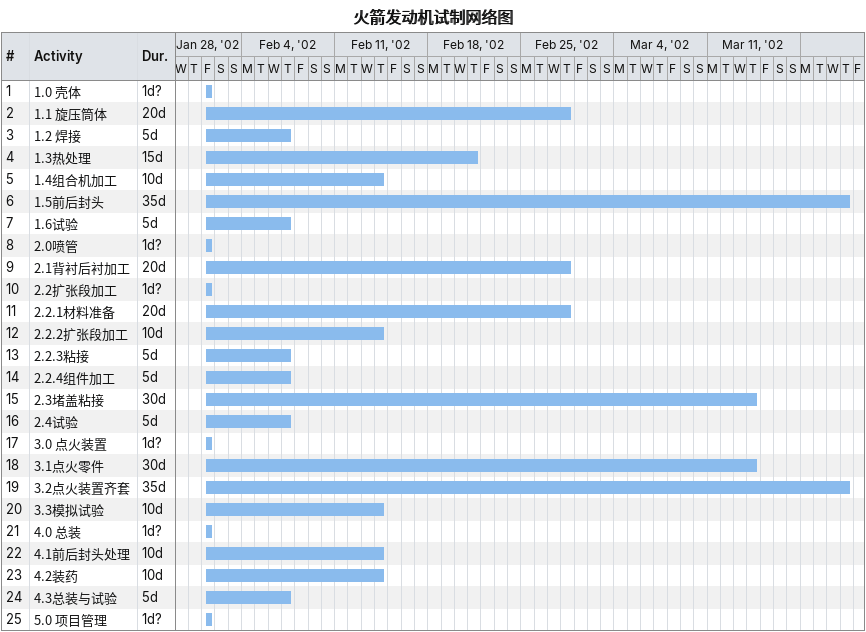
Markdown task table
火箭发动机试制网络图

| ID | Task | Duration | Start | Finish |
|---|---|---|---|---|
| 1 | 1.0 壳体 | 1d? | 2002-02-01 | 2002-02-01 |
| 2 | 1.1 旋压筒体 | 20d | 2002-02-01 | 2002-02-28 |
| 3 | 1.2 焊接 | 5d | 2002-02-01 | 2002-02-07 |
| 4 | 1.3热处理 | 15d | 2002-02-01 | 2002-02-21 |
| 5 | 1.4组合机加工 | 10d | 2002-02-01 | 2002-02-14 |
| 6 | 1.5前后封头 | 35d | 2002-02-01 | 2002-03-21 |
| 7 | 1.6试验 | 5d | 2002-02-01 | 2002-02-07 |
| 8 | 2.0喷管 | 1d? | 2002-02-01 | 2002-02-01 |
| 9 | 2.1背衬后衬加工 | 20d | 2002-02-01 | 2002-02-28 |
| 10 | 2.2扩张段加工 | 1d? | 2002-02-01 | 2002-02-01 |
| 11 | 2.2.1材料准备 | 20d | 2002-02-01 | 2002-02-28 |
| 12 | 2.2.2扩张段加工 | 10d | 2002-02-01 | 2002-02-14 |
| 13 | 2.2.3粘接 | 5d | 2002-02-01 | 2002-02-07 |
| 14 | 2.2.4组件加工 | 5d | 2002-02-01 | 2002-02-07 |
| 15 | 2.3堵盖粘接 | 30d | 2002-02-01 | 2002-03-14 |
| 16 | 2.4试验 | 5d | 2002-02-01 | 2002-02-07 |
| 17 | 3.0 点火装置 | 1d? | 2002-02-01 | 2002-02-01 |
| 18 | 3.1点火零件 | 30d | 2002-02-01 | 2002-03-14 |
| 19 | 3.2点火装置齐套 | 35d | 2002-02-01 | 2002-03-21 |
| 20 | 3.3模拟试验 | 10d | 2002-02-01 | 2002-02-14 |
| 21 | 4.0 总装 | 1d? | 2002-02-01 | 2002-02-01 |
| 22 | 4.1前后封头处理 | 10d | 2002-02-01 | 2002-02-14 |
| 23 | 4.2装药 | 10d | 2002-02-01 | 2002-02-14 |
| 24 | 4.3总装与试验 | 5d | 2002-02-01 | 2002-02-07 |
| 25 | 5.0 项目管理 | 1d? | 2002-02-01 | 2002-02-01 |
